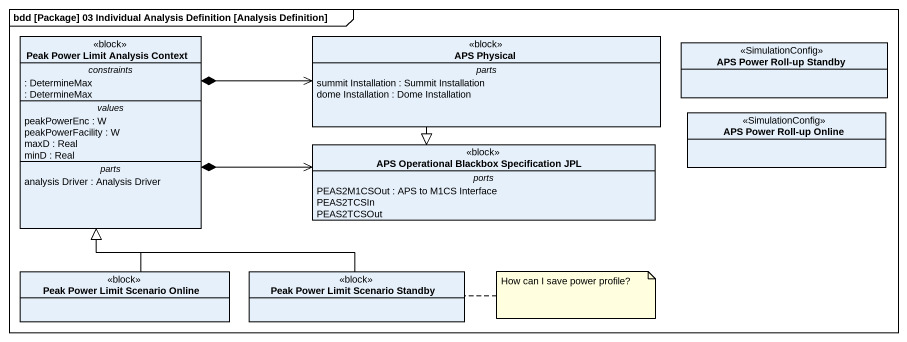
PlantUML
@startuml
mainframe bdd [Package] 03 Individual Analysis Definition [Analysis Definition]
hide circle
hide empty members
class "Peak Power Limit Analysis Context" as Peak_Power_Limit_Analysis <<block>> {
  -- constraints --
  : DetermineMax
  : DetermineMax
  -- values --
  peakPowerEnc : W
  peakPowerFacility : W
  maxD : Real
  minD : Real
  -- parts --
  analysis Driver : Analysis Driver
}
class "APS Physical" as APS_Physical <<block>> {
  -- parts --
  summit Installation : Summit Installation
  dome Installation : Dome Installation
}
class "APS Power Roll-up Standby" as APS_Power_Roll_up_Standby <<SimulationConfig>>
class "APS Power Roll-up Online" as APS_Power_Roll_up_Online <<SimulationConfig>>
class "APS Operational Blackbox Specification JPL" as APS_Operational_Blackbox <<block>> {
  -- ports --
  PEAS2M1CSOut : APS to M1CS Interface
  PEAS2TCSIn
  PEAS2TCSOut
}
class "Peak Power Limit Scenario Online" as Peak_Power_Limit_Scenario <<block>>
class "Peak Power Limit Scenario Standby" as Peak_Power_Limit_Scenario_2 <<block>>
Peak_Power_Limit_Analysis *-right-> APS_Physical
Peak_Power_Limit_Analysis *-right-> APS_Operational_Blackbox
APS_Physical --|> APS_Operational_Blackbox
Peak_Power_Limit_Scenario -up-|> Peak_Power_Limit_Analysis
Peak_Power_Limit_Scenario_2 -up-|> Peak_Power_Limit_Analysis
note right of Peak_Power_Limit_Scenario_2 : How can I save power profile?
@enduml
